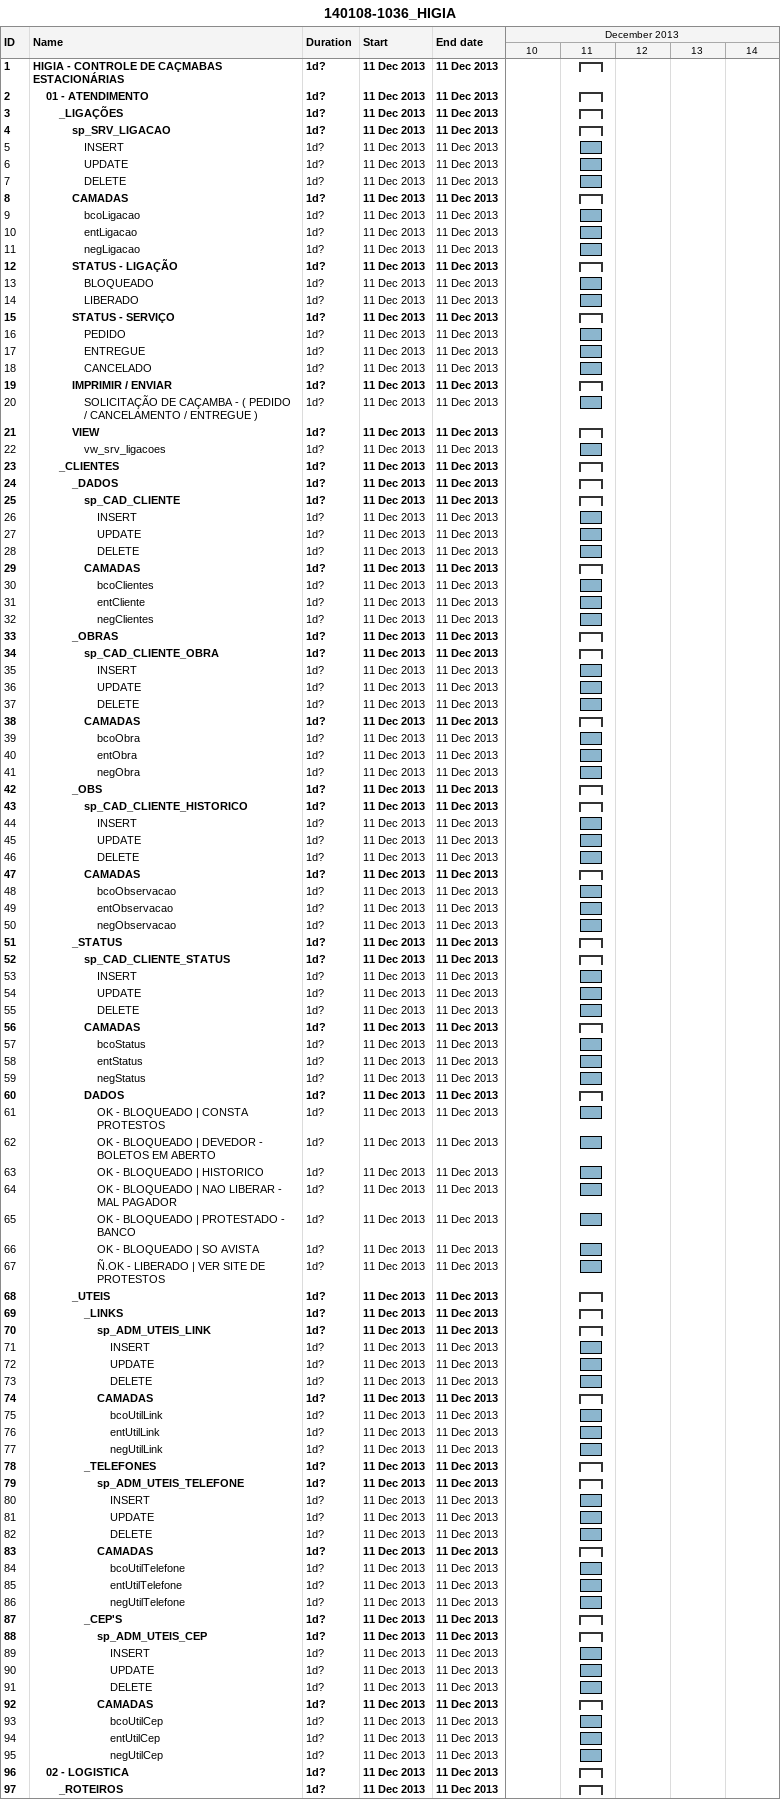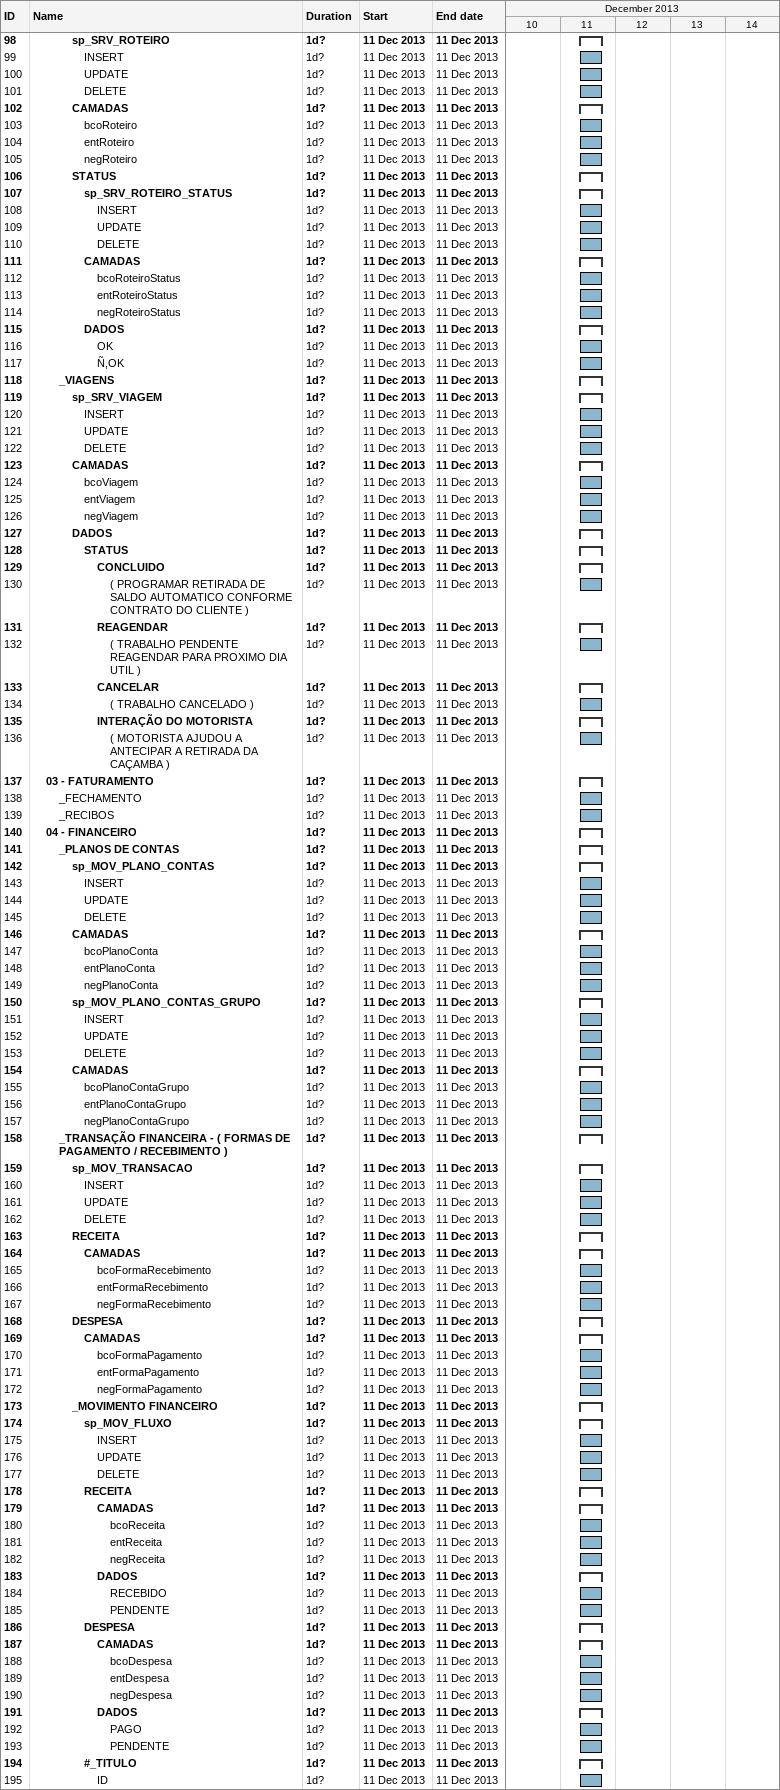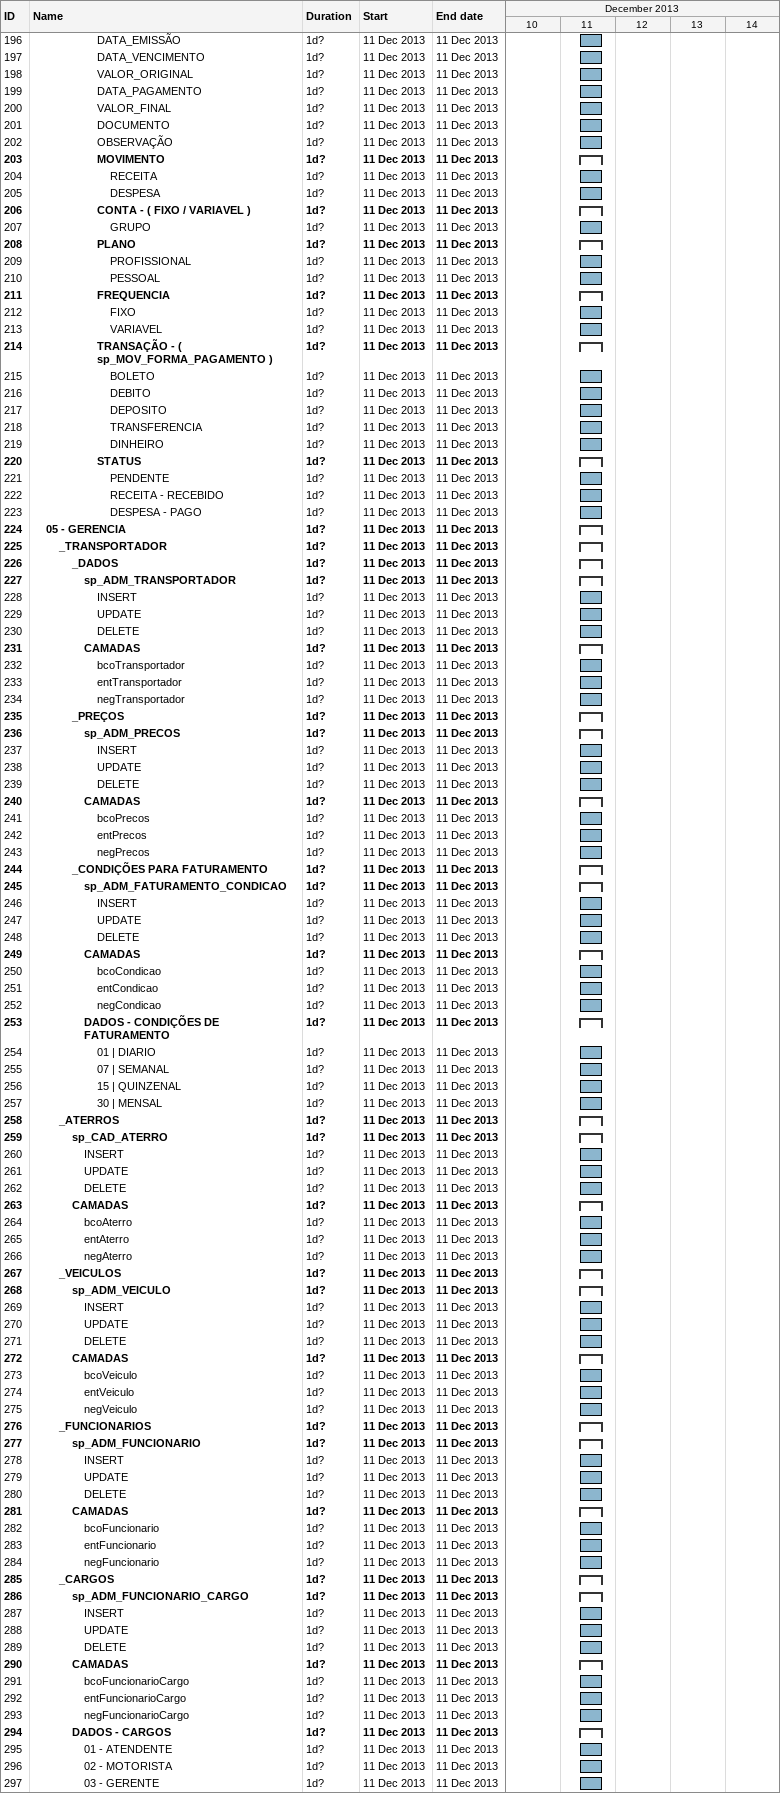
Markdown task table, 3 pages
140108-1036_HIGIA

| ID | Level | Task | Duration | Start | Finish |
|---|---|---|---|---|---|
| 1 | 1 | **HIGIA - CONTROLE DE CAÇMABAS ESTACIONÁRIAS** | 1d? | 2013-12-11 | 2013-12-11 |
| 2 | 2 | **01 - ATENDIMENTO** | 1d? | 2013-12-11 | 2013-12-11 |
| 3 | 3 | **_LIGAÇÕES** | 1d? | 2013-12-11 | 2013-12-11 |
| 4 | 4 | **sp_SRV_LIGACAO** | 1d? | 2013-12-11 | 2013-12-11 |
| 5 | 5 | INSERT | 1d? | 2013-12-11 | 2013-12-11 |
| 6 | 5 | UPDATE | 1d? | 2013-12-11 | 2013-12-11 |
| 7 | 5 | DELETE | 1d? | 2013-12-11 | 2013-12-11 |
| 8 | 4 | **CAMADAS** | 1d? | 2013-12-11 | 2013-12-11 |
| 9 | 5 | bcoLigacao | 1d? | 2013-12-11 | 2013-12-11 |
| 10 | 5 | entLigacao | 1d? | 2013-12-11 | 2013-12-11 |
| 11 | 5 | negLigacao | 1d? | 2013-12-11 | 2013-12-11 |
| 12 | 4 | **STATUS - LIGAÇÃO** | 1d? | 2013-12-11 | 2013-12-11 |
| 13 | 5 | BLOQUEADO | 1d? | 2013-12-11 | 2013-12-11 |
| 14 | 5 | LIBERADO | 1d? | 2013-12-11 | 2013-12-11 |
| 15 | 4 | **STATUS - SERVIÇO** | 1d? | 2013-12-11 | 2013-12-11 |
| 16 | 5 | PEDIDO | 1d? | 2013-12-11 | 2013-12-11 |
| 17 | 5 | ENTREGUE | 1d? | 2013-12-11 | 2013-12-11 |
| 18 | 5 | CANCELADO | 1d? | 2013-12-11 | 2013-12-11 |
| 19 | 4 | **IMPRIMIR / ENVIAR** | 1d? | 2013-12-11 | 2013-12-11 |
| 20 | 5 | SOLICITAÇÃO DE CAÇAMBA - ( PEDIDO / CANCELAMENTO / ENTREGUE ) | 1d? | 2013-12-11 | 2013-12-11 |
| 21 | 4 | **VIEW** | 1d? | 2013-12-11 | 2013-12-11 |
| 22 | 5 | vw_srv_ligacoes | 1d? | 2013-12-11 | 2013-12-11 |
| 23 | 3 | **_CLIENTES** | 1d? | 2013-12-11 | 2013-12-11 |
| 24 | 4 | **_DADOS** | 1d? | 2013-12-11 | 2013-12-11 |
| 25 | 5 | **sp_CAD_CLIENTE** | 1d? | 2013-12-11 | 2013-12-11 |
| 26 | 6 | INSERT | 1d? | 2013-12-11 | 2013-12-11 |
| 27 | 6 | UPDATE | 1d? | 2013-12-11 | 2013-12-11 |
| 28 | 6 | DELETE | 1d? | 2013-12-11 | 2013-12-11 |
| 29 | 5 | **CAMADAS** | 1d? | 2013-12-11 | 2013-12-11 |
| 30 | 6 | bcoClientes | 1d? | 2013-12-11 | 2013-12-11 |
| 31 | 6 | entCliente | 1d? | 2013-12-11 | 2013-12-11 |
| 32 | 6 | negClientes | 1d? | 2013-12-11 | 2013-12-11 |
| 33 | 4 | **_OBRAS** | 1d? | 2013-12-11 | 2013-12-11 |
| 34 | 5 | **sp_CAD_CLIENTE_OBRA** | 1d? | 2013-12-11 | 2013-12-11 |
| 35 | 6 | INSERT | 1d? | 2013-12-11 | 2013-12-11 |
| 36 | 6 | UPDATE | 1d? | 2013-12-11 | 2013-12-11 |
| 37 | 6 | DELETE | 1d? | 2013-12-11 | 2013-12-11 |
| 38 | 5 | **CAMADAS** | 1d? | 2013-12-11 | 2013-12-11 |
| 39 | 6 | bcoObra | 1d? | 2013-12-11 | 2013-12-11 |
| 40 | 6 | entObra | 1d? | 2013-12-11 | 2013-12-11 |
| 41 | 6 | negObra | 1d? | 2013-12-11 | 2013-12-11 |
| 42 | 4 | **_OBS** | 1d? | 2013-12-11 | 2013-12-11 |
| 43 | 5 | **sp_CAD_CLIENTE_HISTORICO** | 1d? | 2013-12-11 | 2013-12-11 |
| 44 | 6 | INSERT | 1d? | 2013-12-11 | 2013-12-11 |
| 45 | 6 | UPDATE | 1d? | 2013-12-11 | 2013-12-11 |
| 46 | 6 | DELETE | 1d? | 2013-12-11 | 2013-12-11 |
| 47 | 5 | **CAMADAS** | 1d? | 2013-12-11 | 2013-12-11 |
| 48 | 6 | bcoObservacao | 1d? | 2013-12-11 | 2013-12-11 |
| 49 | 6 | entObservacao | 1d? | 2013-12-11 | 2013-12-11 |
| 50 | 6 | negObservacao | 1d? | 2013-12-11 | 2013-12-11 |
| 51 | 4 | **_STATUS** | 1d? | 2013-12-11 | 2013-12-11 |
| 52 | 5 | **sp_CAD_CLIENTE_STATUS** | 1d? | 2013-12-11 | 2013-12-11 |
| 53 | 6 | INSERT | 1d? | 2013-12-11 | 2013-12-11 |
| 54 | 6 | UPDATE | 1d? | 2013-12-11 | 2013-12-11 |
| 55 | 6 | DELETE | 1d? | 2013-12-11 | 2013-12-11 |
| 56 | 5 | **CAMADAS** | 1d? | 2013-12-11 | 2013-12-11 |
| 57 | 6 | bcoStatus | 1d? | 2013-12-11 | 2013-12-11 |
| 58 | 6 | entStatus | 1d? | 2013-12-11 | 2013-12-11 |
| 59 | 6 | negStatus | 1d? | 2013-12-11 | 2013-12-11 |
| 60 | 5 | **DADOS** | 1d? | 2013-12-11 | 2013-12-11 |
| 61 | 6 | OK - BLOQUEADO \| CONSTA PROTESTOS | 1d? | 2013-12-11 | 2013-12-11 |
| 62 | 6 | OK - BLOQUEADO \| DEVEDOR - BOLETOS EM ABERTO | 1d? | 2013-12-11 | 2013-12-11 |
| 63 | 6 | OK - BLOQUEADO \| HISTORICO | 1d? | 2013-12-11 | 2013-12-11 |
| 64 | 6 | OK - BLOQUEADO \| NAO LIBERAR - MAL PAGADOR | 1d? | 2013-12-11 | 2013-12-11 |
| 65 | 6 | OK - BLOQUEADO \| PROTESTADO - BANCO | 1d? | 2013-12-11 | 2013-12-11 |
| 66 | 6 | OK - BLOQUEADO \| SO AVISTA | 1d? | 2013-12-11 | 2013-12-11 |
| 67 | 6 | Ñ.OK - LIBERADO \| VER SITE DE PROTESTOS | 1d? | 2013-12-11 | 2013-12-11 |
| 68 | 4 | **_UTEIS** | 1d? | 2013-12-11 | 2013-12-11 |
| 69 | 5 | **_LINKS** | 1d? | 2013-12-11 | 2013-12-11 |
| 70 | 6 | **sp_ADM_UTEIS_LINK** | 1d? | 2013-12-11 | 2013-12-11 |
| 71 | 7 | INSERT | 1d? | 2013-12-11 | 2013-12-11 |
| 72 | 7 | UPDATE | 1d? | 2013-12-11 | 2013-12-11 |
| 73 | 7 | DELETE | 1d? | 2013-12-11 | 2013-12-11 |
| 74 | 6 | **CAMADAS** | 1d? | 2013-12-11 | 2013-12-11 |
| 75 | 7 | bcoUtilLink | 1d? | 2013-12-11 | 2013-12-11 |
| 76 | 7 | entUtilLink | 1d? | 2013-12-11 | 2013-12-11 |
| 77 | 7 | negUtilLink | 1d? | 2013-12-11 | 2013-12-11 |
| 78 | 5 | **_TELEFONES** | 1d? | 2013-12-11 | 2013-12-11 |
| 79 | 6 | **sp_ADM_UTEIS_TELEFONE** | 1d? | 2013-12-11 | 2013-12-11 |
| 80 | 7 | INSERT | 1d? | 2013-12-11 | 2013-12-11 |
| 81 | 7 | UPDATE | 1d? | 2013-12-11 | 2013-12-11 |
| 82 | 7 | DELETE | 1d? | 2013-12-11 | 2013-12-11 |
| 83 | 6 | **CAMADAS** | 1d? | 2013-12-11 | 2013-12-11 |
| 84 | 7 | bcoUtilTelefone | 1d? | 2013-12-11 | 2013-12-11 |
| 85 | 7 | entUtilTelefone | 1d? | 2013-12-11 | 2013-12-11 |
| 86 | 7 | negUtilTelefone | 1d? | 2013-12-11 | 2013-12-11 |
| 87 | 5 | **_CEP'S** | 1d? | 2013-12-11 | 2013-12-11 |
| 88 | 6 | **sp_ADM_UTEIS_CEP** | 1d? | 2013-12-11 | 2013-12-11 |
| 89 | 7 | INSERT | 1d? | 2013-12-11 | 2013-12-11 |
| 90 | 7 | UPDATE | 1d? | 2013-12-11 | 2013-12-11 |
| 91 | 7 | DELETE | 1d? | 2013-12-11 | 2013-12-11 |
| 92 | 6 | **CAMADAS** | 1d? | 2013-12-11 | 2013-12-11 |
| 93 | 7 | bcoUtilCep | 1d? | 2013-12-11 | 2013-12-11 |
| 94 | 7 | entUtilCep | 1d? | 2013-12-11 | 2013-12-11 |
| 95 | 7 | negUtilCep | 1d? | 2013-12-11 | 2013-12-11 |
| 96 | 2 | **02 - LOGISTICA** | 1d? | 2013-12-11 | 2013-12-11 |
| 97 | 3 | **_ROTEIROS** | 1d? | 2013-12-11 | 2013-12-11 |
| 98 | 4 | **sp_SRV_ROTEIRO** | 1d? | 2013-12-11 | 2013-12-11 |
| 99 | 5 | INSERT | 1d? | 2013-12-11 | 2013-12-11 |
| 100 | 5 | UPDATE | 1d? | 2013-12-11 | 2013-12-11 |
| 101 | 5 | DELETE | 1d? | 2013-12-11 | 2013-12-11 |
| 102 | 4 | **CAMADAS** | 1d? | 2013-12-11 | 2013-12-11 |
| 103 | 5 | bcoRoteiro | 1d? | 2013-12-11 | 2013-12-11 |
| 104 | 5 | entRoteiro | 1d? | 2013-12-11 | 2013-12-11 |
| 105 | 5 | negRoteiro | 1d? | 2013-12-11 | 2013-12-11 |
| 106 | 4 | **STATUS** | 1d? | 2013-12-11 | 2013-12-11 |
| 107 | 5 | **sp_SRV_ROTEIRO_STATUS** | 1d? | 2013-12-11 | 2013-12-11 |
| 108 | 6 | INSERT | 1d? | 2013-12-11 | 2013-12-11 |
| 109 | 6 | UPDATE | 1d? | 2013-12-11 | 2013-12-11 |
| 110 | 6 | DELETE | 1d? | 2013-12-11 | 2013-12-11 |
| 111 | 5 | **CAMADAS** | 1d? | 2013-12-11 | 2013-12-11 |
| 112 | 6 | bcoRoteiroStatus | 1d? | 2013-12-11 | 2013-12-11 |
| 113 | 6 | entRoteiroStatus | 1d? | 2013-12-11 | 2013-12-11 |
| 114 | 6 | negRoteiroStatus | 1d? | 2013-12-11 | 2013-12-11 |
| 115 | 5 | **DADOS** | 1d? | 2013-12-11 | 2013-12-11 |
| 116 | 6 | OK | 1d? | 2013-12-11 | 2013-12-11 |
| 117 | 6 | Ñ,OK | 1d? | 2013-12-11 | 2013-12-11 |
| 118 | 3 | **_VIAGENS** | 1d? | 2013-12-11 | 2013-12-11 |
| 119 | 4 | **sp_SRV_VIAGEM** | 1d? | 2013-12-11 | 2013-12-11 |
| 120 | 5 | INSERT | 1d? | 2013-12-11 | 2013-12-11 |
| 121 | 5 | UPDATE | 1d? | 2013-12-11 | 2013-12-11 |
| 122 | 5 | DELETE | 1d? | 2013-12-11 | 2013-12-11 |
| 123 | 4 | **CAMADAS** | 1d? | 2013-12-11 | 2013-12-11 |
| 124 | 5 | bcoViagem | 1d? | 2013-12-11 | 2013-12-11 |
| 125 | 5 | entViagem | 1d? | 2013-12-11 | 2013-12-11 |
| 126 | 5 | negViagem | 1d? | 2013-12-11 | 2013-12-11 |
| 127 | 4 | **DADOS** | 1d? | 2013-12-11 | 2013-12-11 |
| 128 | 5 | **STATUS** | 1d? | 2013-12-11 | 2013-12-11 |
| 129 | 6 | **CONCLUIDO** | 1d? | 2013-12-11 | 2013-12-11 |
| 130 | 7 | ( PROGRAMAR RETIRADA DE SALDO AUTOMATICO CONFORME CONTRATO DO CLIENTE ) | 1d? | 2013-12-11 | 2013-12-11 |
| 131 | 6 | **REAGENDAR** | 1d? | 2013-12-11 | 2013-12-11 |
| 132 | 7 | ( TRABALHO PENDENTE REAGENDAR PARA PROXIMO DIA UTIL ) | 1d? | 2013-12-11 | 2013-12-11 |
| 133 | 6 | **CANCELAR** | 1d? | 2013-12-11 | 2013-12-11 |
| 134 | 7 | ( TRABALHO CANCELADO ) | 1d? | 2013-12-11 | 2013-12-11 |
| 135 | 6 | **INTERAÇÃO DO MOTORISTA** | 1d? | 2013-12-11 | 2013-12-11 |
| 136 | 7 | ( MOTORISTA AJUDOU A ANTECIPAR A RETIRADA DA CAÇAMBA ) | 1d? | 2013-12-11 | 2013-12-11 |
| 137 | 2 | **03 - FATURAMENTO** | 1d? | 2013-12-11 | 2013-12-11 |
| 138 | 3 | _FECHAMENTO | 1d? | 2013-12-11 | 2013-12-11 |
| 139 | 3 | _RECIBOS | 1d? | 2013-12-11 | 2013-12-11 |
| 140 | 2 | **04 - FINANCEIRO** | 1d? | 2013-12-11 | 2013-12-11 |
| 141 | 3 | **_PLANOS DE CONTAS** | 1d? | 2013-12-11 | 2013-12-11 |
| 142 | 4 | **sp_MOV_PLANO_CONTAS** | 1d? | 2013-12-11 | 2013-12-11 |
| 143 | 5 | INSERT | 1d? | 2013-12-11 | 2013-12-11 |
| 144 | 5 | UPDATE | 1d? | 2013-12-11 | 2013-12-11 |
| 145 | 5 | DELETE | 1d? | 2013-12-11 | 2013-12-11 |
| 146 | 4 | **CAMADAS** | 1d? | 2013-12-11 | 2013-12-11 |
| 147 | 5 | bcoPlanoConta | 1d? | 2013-12-11 | 2013-12-11 |
| 148 | 5 | entPlanoConta | 1d? | 2013-12-11 | 2013-12-11 |
| 149 | 5 | negPlanoConta | 1d? | 2013-12-11 | 2013-12-11 |
| 150 | 4 | **sp_MOV_PLANO_CONTAS_GRUPO** | 1d? | 2013-12-11 | 2013-12-11 |
| 151 | 5 | INSERT | 1d? | 2013-12-11 | 2013-12-11 |
| 152 | 5 | UPDATE | 1d? | 2013-12-11 | 2013-12-11 |
| 153 | 5 | DELETE | 1d? | 2013-12-11 | 2013-12-11 |
| 154 | 4 | **CAMADAS** | 1d? | 2013-12-11 | 2013-12-11 |
| 155 | 5 | bcoPlanoContaGrupo | 1d? | 2013-12-11 | 2013-12-11 |
| 156 | 5 | entPlanoContaGrupo | 1d? | 2013-12-11 | 2013-12-11 |
| 157 | 5 | negPlanoContaGrupo | 1d? | 2013-12-11 | 2013-12-11 |
| 158 | 3 | **_TRANSAÇÃO FINANCEIRA - ( FORMAS DE PAGAMENTO / RECEBIMENTO )** | 1d? | 2013-12-11 | 2013-12-11 |
| 159 | 4 | **sp_MOV_TRANSACAO** | 1d? | 2013-12-11 | 2013-12-11 |
| 160 | 5 | INSERT | 1d? | 2013-12-11 | 2013-12-11 |
| 161 | 5 | UPDATE | 1d? | 2013-12-11 | 2013-12-11 |
| 162 | 5 | DELETE | 1d? | 2013-12-11 | 2013-12-11 |
| 163 | 4 | **RECEITA** | 1d? | 2013-12-11 | 2013-12-11 |
| 164 | 5 | **CAMADAS** | 1d? | 2013-12-11 | 2013-12-11 |
| 165 | 6 | bcoFormaRecebimento | 1d? | 2013-12-11 | 2013-12-11 |
| 166 | 6 | entFormaRecebimento | 1d? | 2013-12-11 | 2013-12-11 |
| 167 | 6 | negFormaRecebimento | 1d? | 2013-12-11 | 2013-12-11 |
| 168 | 4 | **DESPESA** | 1d? | 2013-12-11 | 2013-12-11 |
| 169 | 5 | **CAMADAS** | 1d? | 2013-12-11 | 2013-12-11 |
| 170 | 6 | bcoFormaPagamento | 1d? | 2013-12-11 | 2013-12-11 |
| 171 | 6 | entFormaPagamento | 1d? | 2013-12-11 | 2013-12-11 |
| 172 | 6 | negFormaPagamento | 1d? | 2013-12-11 | 2013-12-11 |
| 173 | 4 | **_MOVIMENTO FINANCEIRO** | 1d? | 2013-12-11 | 2013-12-11 |
| 174 | 5 | **sp_MOV_FLUXO** | 1d? | 2013-12-11 | 2013-12-11 |
| 175 | 6 | INSERT | 1d? | 2013-12-11 | 2013-12-11 |
| 176 | 6 | UPDATE | 1d? | 2013-12-11 | 2013-12-11 |
| 177 | 6 | DELETE | 1d? | 2013-12-11 | 2013-12-11 |
| 178 | 5 | **RECEITA** | 1d? | 2013-12-11 | 2013-12-11 |
| 179 | 6 | **CAMADAS** | 1d? | 2013-12-11 | 2013-12-11 |
| 180 | 7 | bcoReceita | 1d? | 2013-12-11 | 2013-12-11 |
| 181 | 7 | entReceita | 1d? | 2013-12-11 | 2013-12-11 |
| 182 | 7 | negReceita | 1d? | 2013-12-11 | 2013-12-11 |
| 183 | 6 | **DADOS** | 1d? | 2013-12-11 | 2013-12-11 |
| 184 | 7 | RECEBIDO | 1d? | 2013-12-11 | 2013-12-11 |
| 185 | 7 | PENDENTE | 1d? | 2013-12-11 | 2013-12-11 |
| 186 | 5 | **DESPESA** | 1d? | 2013-12-11 | 2013-12-11 |
| 187 | 6 | **CAMADAS** | 1d? | 2013-12-11 | 2013-12-11 |
| 188 | 7 | bcoDespesa | 1d? | 2013-12-11 | 2013-12-11 |
| 189 | 7 | entDespesa | 1d? | 2013-12-11 | 2013-12-11 |
| 190 | 7 | negDespesa | 1d? | 2013-12-11 | 2013-12-11 |
| 191 | 6 | **DADOS** | 1d? | 2013-12-11 | 2013-12-11 |
| 192 | 7 | PAGO | 1d? | 2013-12-11 | 2013-12-11 |
| 193 | 7 | PENDENTE | 1d? | 2013-12-11 | 2013-12-11 |
| 194 | 5 | **#_TITULO** | 1d? | 2013-12-11 | 2013-12-11 |
| 195 | 6 | ID | 1d? | 2013-12-11 | 2013-12-11 |
| 196 | 6 | DATA_EMISSÃO | 1d? | 2013-12-11 | 2013-12-11 |
| 197 | 6 | DATA_VENCIMENTO | 1d? | 2013-12-11 | 2013-12-11 |
| 198 | 6 | VALOR_ORIGINAL | 1d? | 2013-12-11 | 2013-12-11 |
| 199 | 6 | DATA_PAGAMENTO | 1d? | 2013-12-11 | 2013-12-11 |
| 200 | 6 | VALOR_FINAL | 1d? | 2013-12-11 | 2013-12-11 |
| 201 | 6 | DOCUMENTO | 1d? | 2013-12-11 | 2013-12-11 |
| 202 | 6 | OBSERVAÇÃO | 1d? | 2013-12-11 | 2013-12-11 |
| 203 | 6 | **MOVIMENTO** | 1d? | 2013-12-11 | 2013-12-11 |
| 204 | 7 | RECEITA | 1d? | 2013-12-11 | 2013-12-11 |
| 205 | 7 | DESPESA | 1d? | 2013-12-11 | 2013-12-11 |
| 206 | 6 | **CONTA - ( FIXO / VARIAVEL )** | 1d? | 2013-12-11 | 2013-12-11 |
| 207 | 7 | GRUPO | 1d? | 2013-12-11 | 2013-12-11 |
| 208 | 6 | **PLANO** | 1d? | 2013-12-11 | 2013-12-11 |
| 209 | 7 | PROFISSIONAL | 1d? | 2013-12-11 | 2013-12-11 |
| 210 | 7 | PESSOAL | 1d? | 2013-12-11 | 2013-12-11 |
| 211 | 6 | **FREQUENCIA** | 1d? | 2013-12-11 | 2013-12-11 |
| 212 | 7 | FIXO | 1d? | 2013-12-11 | 2013-12-11 |
| 213 | 7 | VARIAVEL | 1d? | 2013-12-11 | 2013-12-11 |
| 214 | 6 | **TRANSAÇÃO - ( sp_MOV_FORMA_PAGAMENTO )** | 1d? | 2013-12-11 | 2013-12-11 |
| 215 | 7 | BOLETO | 1d? | 2013-12-11 | 2013-12-11 |
| 216 | 7 | DEBITO | 1d? | 2013-12-11 | 2013-12-11 |
| 217 | 7 | DEPOSITO | 1d? | 2013-12-11 | 2013-12-11 |
| 218 | 7 | TRANSFERENCIA | 1d? | 2013-12-11 | 2013-12-11 |
| 219 | 7 | DINHEIRO | 1d? | 2013-12-11 | 2013-12-11 |
| 220 | 6 | **STATUS** | 1d? | 2013-12-11 | 2013-12-11 |
| 221 | 7 | PENDENTE | 1d? | 2013-12-11 | 2013-12-11 |
| 222 | 7 | RECEITA - RECEBIDO | 1d? | 2013-12-11 | 2013-12-11 |
| 223 | 7 | DESPESA - PAGO | 1d? | 2013-12-11 | 2013-12-11 |
| 224 | 2 | **05 - GERENCIA** | 1d? | 2013-12-11 | 2013-12-11 |
| 225 | 3 | **_TRANSPORTADOR** | 1d? | 2013-12-11 | 2013-12-11 |
| 226 | 4 | **_DADOS** | 1d? | 2013-12-11 | 2013-12-11 |
| 227 | 5 | **sp_ADM_TRANSPORTADOR** | 1d? | 2013-12-11 | 2013-12-11 |
| 228 | 6 | INSERT | 1d? | 2013-12-11 | 2013-12-11 |
| 229 | 6 | UPDATE | 1d? | 2013-12-11 | 2013-12-11 |
| 230 | 6 | DELETE | 1d? | 2013-12-11 | 2013-12-11 |
| 231 | 5 | **CAMADAS** | 1d? | 2013-12-11 | 2013-12-11 |
| 232 | 6 | bcoTransportador | 1d? | 2013-12-11 | 2013-12-11 |
| 233 | 6 | entTransportador | 1d? | 2013-12-11 | 2013-12-11 |
| 234 | 6 | negTransportador | 1d? | 2013-12-11 | 2013-12-11 |
| 235 | 4 | **_PREÇOS** | 1d? | 2013-12-11 | 2013-12-11 |
| 236 | 5 | **sp_ADM_PRECOS** | 1d? | 2013-12-11 | 2013-12-11 |
| 237 | 6 | INSERT | 1d? | 2013-12-11 | 2013-12-11 |
| 238 | 6 | UPDATE | 1d? | 2013-12-11 | 2013-12-11 |
| 239 | 6 | DELETE | 1d? | 2013-12-11 | 2013-12-11 |
| 240 | 5 | **CAMADAS** | 1d? | 2013-12-11 | 2013-12-11 |
| 241 | 6 | bcoPrecos | 1d? | 2013-12-11 | 2013-12-11 |
| 242 | 6 | entPrecos | 1d? | 2013-12-11 | 2013-12-11 |
| 243 | 6 | negPrecos | 1d? | 2013-12-11 | 2013-12-11 |
| 244 | 4 | **_CONDIÇÕES PARA FATURAMENTO** | 1d? | 2013-12-11 | 2013-12-11 |
| 245 | 5 | **sp_ADM_FATURAMENTO_CONDICAO** | 1d? | 2013-12-11 | 2013-12-11 |
| 246 | 6 | INSERT | 1d? | 2013-12-11 | 2013-12-11 |
| 247 | 6 | UPDATE | 1d? | 2013-12-11 | 2013-12-11 |
| 248 | 6 | DELETE | 1d? | 2013-12-11 | 2013-12-11 |
| 249 | 5 | **CAMADAS** | 1d? | 2013-12-11 | 2013-12-11 |
| 250 | 6 | bcoCondicao | 1d? | 2013-12-11 | 2013-12-11 |
| 251 | 6 | entCondicao | 1d? | 2013-12-11 | 2013-12-11 |
| 252 | 6 | negCondicao | 1d? | 2013-12-11 | 2013-12-11 |
| 253 | 5 | **DADOS - CONDIÇÕES DE FATURAMENTO** | 1d? | 2013-12-11 | 2013-12-11 |
| 254 | 6 | 01 \| DIARIO | 1d? | 2013-12-11 | 2013-12-11 |
| 255 | 6 | 07 \| SEMANAL | 1d? | 2013-12-11 | 2013-12-11 |
| 256 | 6 | 15 \| QUINZENAL | 1d? | 2013-12-11 | 2013-12-11 |
| 257 | 6 | 30 \| MENSAL | 1d? | 2013-12-11 | 2013-12-11 |
| 258 | 3 | **_ATERROS** | 1d? | 2013-12-11 | 2013-12-11 |
| 259 | 4 | **sp_CAD_ATERRO** | 1d? | 2013-12-11 | 2013-12-11 |
| 260 | 5 | INSERT | 1d? | 2013-12-11 | 2013-12-11 |
| 261 | 5 | UPDATE | 1d? | 2013-12-11 | 2013-12-11 |
| 262 | 5 | DELETE | 1d? | 2013-12-11 | 2013-12-11 |
| 263 | 4 | **CAMADAS** | 1d? | 2013-12-11 | 2013-12-11 |
| 264 | 5 | bcoAterro | 1d? | 2013-12-11 | 2013-12-11 |
| 265 | 5 | entAterro | 1d? | 2013-12-11 | 2013-12-11 |
| 266 | 5 | negAterro | 1d? | 2013-12-11 | 2013-12-11 |
| 267 | 3 | **_VEICULOS** | 1d? | 2013-12-11 | 2013-12-11 |
| 268 | 4 | **sp_ADM_VEICULO** | 1d? | 2013-12-11 | 2013-12-11 |
| 269 | 5 | INSERT | 1d? | 2013-12-11 | 2013-12-11 |
| 270 | 5 | UPDATE | 1d? | 2013-12-11 | 2013-12-11 |
| 271 | 5 | DELETE | 1d? | 2013-12-11 | 2013-12-11 |
| 272 | 4 | **CAMADAS** | 1d? | 2013-12-11 | 2013-12-11 |
| 273 | 5 | bcoVeiculo | 1d? | 2013-12-11 | 2013-12-11 |
| 274 | 5 | entVeiculo | 1d? | 2013-12-11 | 2013-12-11 |
| 275 | 5 | negVeiculo | 1d? | 2013-12-11 | 2013-12-11 |
| 276 | 3 | **_FUNCIONARIOS** | 1d? | 2013-12-11 | 2013-12-11 |
| 277 | 4 | **sp_ADM_FUNCIONARIO** | 1d? | 2013-12-11 | 2013-12-11 |
| 278 | 5 | INSERT | 1d? | 2013-12-11 | 2013-12-11 |
| 279 | 5 | UPDATE | 1d? | 2013-12-11 | 2013-12-11 |
| 280 | 5 | DELETE | 1d? | 2013-12-11 | 2013-12-11 |
| 281 | 4 | **CAMADAS** | 1d? | 2013-12-11 | 2013-12-11 |
| 282 | 5 | bcoFuncionario | 1d? | 2013-12-11 | 2013-12-11 |
| 283 | 5 | entFuncionario | 1d? | 2013-12-11 | 2013-12-11 |
| 284 | 5 | negFuncionario | 1d? | 2013-12-11 | 2013-12-11 |
| 285 | 3 | **_CARGOS** | 1d? | 2013-12-11 | 2013-12-11 |
| 286 | 4 | **sp_ADM_FUNCIONARIO_CARGO** | 1d? | 2013-12-11 | 2013-12-11 |
| 287 | 5 | INSERT | 1d? | 2013-12-11 | 2013-12-11 |
| 288 | 5 | UPDATE | 1d? | 2013-12-11 | 2013-12-11 |
| 289 | 5 | DELETE | 1d? | 2013-12-11 | 2013-12-11 |
| 290 | 4 | **CAMADAS** | 1d? | 2013-12-11 | 2013-12-11 |
| 291 | 5 | bcoFuncionarioCargo | 1d? | 2013-12-11 | 2013-12-11 |
| 292 | 5 | entFuncionarioCargo | 1d? | 2013-12-11 | 2013-12-11 |
| 293 | 5 | negFuncionarioCargo | 1d? | 2013-12-11 | 2013-12-11 |
| 294 | 4 | **DADOS - CARGOS** | 1d? | 2013-12-11 | 2013-12-11 |
| 295 | 5 | 01 - ATENDENTE | 1d? | 2013-12-11 | 2013-12-11 |
| 296 | 5 | 02 - MOTORISTA | 1d? | 2013-12-11 | 2013-12-11 |
| 297 | 5 | 03 - GERENTE | 1d? | 2013-12-11 | 2013-12-11 |
